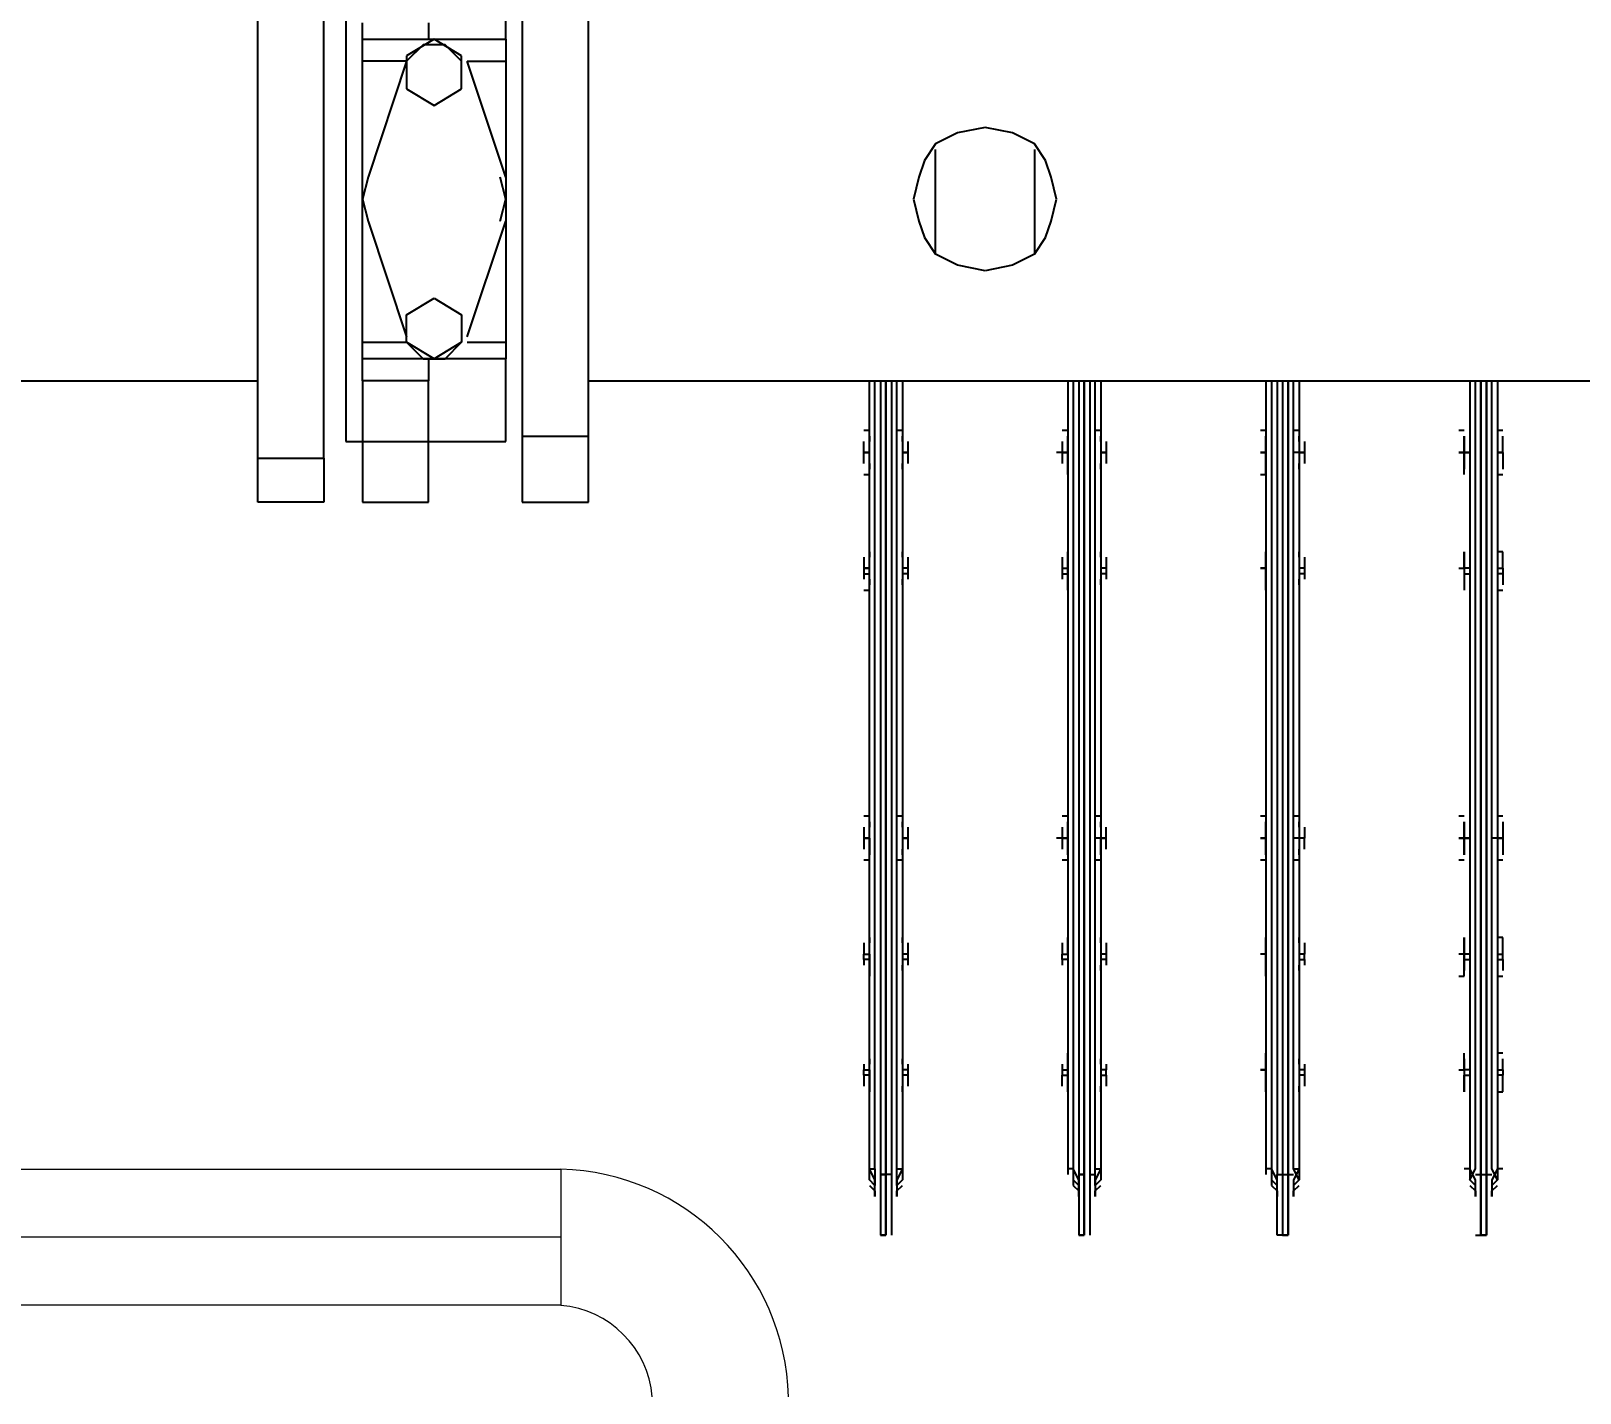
# Model space of a CAD drawing. Header units: metres. Extents: x 529751 to 530172, y 2673807 to 2674119.
# Drawn here: x 529985.0742 to 529985.4631, y 2673953.8033 to 2673954.1451 of the extents above; entities that cross this region are included whole.
import ezdxf

# ---------------------------------------------------------------- set-up
doc = ezdxf.new("R2010")
doc.units = ezdxf.units.M
doc.linetypes.add('CENTER2', pattern=[1.125, 0.75, -0.125, 0.125, -0.125])
doc.layers.add('IDT', color=7, linetype='Continuous')
doc.layers.add('MMS Block Numbering', color=7, linetype='Continuous')
doc.styles.add('Adani Regular', font='Adani Regular.ttf')

# ---------------------------------------------------------------- blocks, each defined once
blk = doc.blocks.new('IDT')
at = {"layer": 'IDT', "color": 0, "lineweight": 0}
for p, q in [((15.02803310315701, 10.30352258859705), (15.02803310315701, 10.3377225885971)), ((15.02803310315701, 10.30352258859705), (15.02803310315701, 10.3377225885971)), ((15.02803310315701, 10.33762258859713), (15.28803310315723, 10.33762258859713)), ((15.02803310315701, 10.33762258859713), (15.28803310315723, 10.33762258859713)), ((15.02803310315701, 10.30362258859702), (15.28803310315723, 10.30362258859702)), ((15.02803310315701, 10.30362258859702), (15.28803310315723, 10.30362258859702))]:
    blk.add_line(p, q, dxfattribs=at)
at = {"layer": 'IDT', "color": 0, "lineweight": 25}
for p, q in [((14.79708604315445, 10.32004759668564), (14.79570289273514, 10.32004759668564)), ((14.79570289273514, 10.32004759668564), (14.79570289273514, 10.30483294206977)), ((14.79570289273514, 10.30483294206977), (14.79570289273514, 10.32004759668564)), ((14.79570289273514, 10.32004759668564), (14.79708604315445, 10.32004759668564)), ((14.79708604315445, 10.30483294206977), (14.79708604315445, 10.32004759668564)), ((14.79846919357422, 10.32004759668564), (14.79708604315445, 10.32004759668564)), ((14.79708604315445, 10.32004759668564), (14.79708604315445, 10.30483294206977)), ((14.84687945826116, 10.32004759668564), (14.84549630784139, 10.32004759668564)), ((14.84549630784139, 10.32004759668564), (14.84549630784139, 10.30483294206977)), ((14.84549630784139, 10.30483294206977), (14.84549630784139, 10.32004759668564)), ((14.84549630784139, 10.32004759668564), (14.84687945826116, 10.32004759668564)), ((14.84687945826116, 10.30483294206977), (14.84687945826116, 10.32004759668564)), ((14.84687945826116, 10.32004759668564), (14.84826260868093, 10.32004759668564)), ((14.84826260868093, 10.32004759668564), (14.84826260868093, 10.30483294206977)), ((14.89528972294809, 10.30483294206977), (14.89528972294809, 10.32004759668564)), ((14.89805602378718, 10.32004759668564), (14.89667287336741, 10.32004759668564)), ((14.89667287336741, 10.32004759668564), (14.89667287336741, 10.30483294206977)), ((14.89667287336741, 10.30483294206977), (14.89667287336741, 10.32004759668564)), ((14.89667287336741, 10.32004759668564), (14.89805602378718, 10.32004759668564)), ((14.89805602378718, 10.30483294206977), (14.89805602378718, 10.32004759668564)), ((14.94508313805434, 10.30483294206977), (14.94508313805434, 10.32004759668564)), ((14.94784943889388, 10.32004759668564), (14.94646628847411, 10.32004759668564)), ((14.94646628847411, 10.32004759668564), (14.94784943889388, 10.32004759668564)), ((14.94646628847411, 10.30483294206977), (14.94646628847411, 10.32004759668564)), ((14.94646628847411, 10.32004759668564), (14.94646628847411, 10.30483294206977)), ((14.94784943889388, 10.30483294206977), (14.94784943889388, 10.32004759668564)), ((14.79431974231537, 10.30621609248954), (14.79431974231537, 10.31036554374839)), ((14.79431974231537, 10.31036554374839), (14.79431974231537, 10.30898239332862)), ((14.79846919357422, 10.30898239332862), (14.79846919357422, 10.31036554374839)), ((14.79846919357422, 10.31036554374839), (14.79846919357422, 10.30621609248954)), ((14.84411315742207, 10.30621609248954), (14.84411315742207, 10.31036554374839)), ((14.84411315742207, 10.31036554374839), (14.84411315742207, 10.30898239332862)), ((14.84826260868093, 10.30898239332862), (14.84826260868093, 10.31036554374839)), ((14.84826260868093, 10.31036554374839), (14.84826260868093, 10.30621609248954)), ((14.89390657252832, 10.30621609248954), (14.89390657252832, 10.31036554374839)), ((14.89390657252832, 10.31036554374839), (14.89390657252832, 10.30898239332862)), ((14.89805602378718, 10.30898239332862), (14.89805602378718, 10.31036554374839)), ((14.89805602378718, 10.31036554374839), (14.89805602378718, 10.30621609248954)), ((14.94369998763503, 10.30621609248954), (14.94369998763503, 10.31036554374839)), ((14.94369998763503, 10.31036554374839), (14.94369998763503, 10.30898239332862)), ((14.9492325893132, 10.30898239332862), (14.9492325893132, 10.31036554374839)), ((14.9492325893132, 10.31036554374839), (14.9492325893132, 10.30621609248954)), ((14.79431974231537, 10.30898239332862), (14.7929365918956, 10.30759924290908)), ((14.7929365918956, 10.30621609248954), (14.79431974231537, 10.30759924290908)), ((14.79431974231537, 10.30759924290908), (14.7929365918956, 10.30621609248954)), ((14.7929365918956, 10.30344979165022), (14.79431974231537, 10.30621609248954)), ((14.7929365918956, 10.30483294206977), (14.7929365918956, 10.30621609248954)), ((14.7929365918956, 10.30621609248954), (14.79431974231537, 10.30344979165022)), ((14.79985234399399, 10.30759924290908), (14.79846919357422, 10.30898239332862)), ((14.79985234399399, 10.30621609248954), (14.79846919357422, 10.30759924290908)), ((14.79846919357422, 10.30759924290908), (14.79985234399399, 10.30621609248954)), ((14.79846919357422, 10.30621609248954), (14.79985234399399, 10.30344979165022)), ((14.79985234399399, 10.30621609248954), (14.79846919357422, 10.30344979165022)), ((14.79985234399399, 10.30483294206977), (14.79985234399399, 10.30621609248954)), ((14.84411315742207, 10.30898239332862), (14.8427300070023, 10.30759924290908)), ((14.8427300070023, 10.30621609248954), (14.84411315742207, 10.30759924290908)), ((14.84411315742207, 10.30759924290908), (14.8427300070023, 10.30621609248954)), ((14.8427300070023, 10.30483294206977), (14.8427300070023, 10.30621609248954)), ((14.8427300070023, 10.30621609248954), (14.84411315742207, 10.30344979165022)), ((14.8427300070023, 10.30344979165022), (14.84411315742207, 10.30621609248954)), ((14.84964575910024, 10.30759924290908), (14.84826260868093, 10.30898239332862)), ((14.84964575910024, 10.30621609248954), (14.84826260868093, 10.30759924290908)), ((14.84826260868093, 10.30621609248954), (14.84964575910024, 10.30344979165022)), ((14.84964575910024, 10.30344979165022), (14.84964575910024, 10.30759924290908)), ((14.84964575910024, 10.30483294206977), (14.84964575910024, 10.30621609248954)), ((14.89390657252832, 10.30898239332862), (14.89252342210855, 10.30759924290908)), ((14.89252342210855, 10.30621609248954), (14.89390657252832, 10.30759924290908)), ((14.89252342210855, 10.30483294206977), (14.89252342210855, 10.30621609248954)), ((14.89252342210855, 10.30344979165022), (14.89390657252832, 10.30621609248954)), ((14.89390657252832, 10.30759924290908), (14.89390657252832, 10.30344979165022)), ((14.89943917420695, 10.30759924290908), (14.89805602378718, 10.30898239332862)), ((14.89943917420695, 10.30621609248954), (14.89805602378718, 10.30759924290908)), ((14.89805602378718, 10.30621609248954), (14.89943917420695, 10.30344979165022)), ((14.89943917420695, 10.30344979165022), (14.89943917420695, 10.30759924290908)), ((14.89943917420695, 10.30483294206977), (14.89943917420695, 10.30621609248954)), ((14.94369998763503, 10.30898239332862), (14.94231683721526, 10.30759924290908)), ((14.94231683721526, 10.30621609248954), (14.94369998763503, 10.30759924290908)), ((14.94231683721526, 10.30483294206977), (14.94231683721526, 10.30621609248954)), ((14.94231683721526, 10.30344979165022), (14.94369998763503, 10.30621609248954)), ((14.94369998763503, 10.30759924290908), (14.94369998763503, 10.30344979165022)), ((14.95061573973297, 10.30759924290908), (14.9492325893132, 10.30898239332862)), ((14.9492325893132, 10.30344979165022), (14.9492325893132, 10.30759924290908)), ((14.9492325893132, 10.30759924290908), (14.95061573973297, 10.30621609248954)), ((14.9492325893132, 10.30621609248954), (14.95061573973297, 10.30344979165022)), ((14.95061573973297, 10.30621609248954), (14.95061573973297, 10.30483294206977)), ((14.79155344147628, 10.30344979165022), (14.7929365918956, 10.30344979165022)), ((14.7929365918956, 10.30206664123068), (14.7929365918956, 10.30483294206977)), ((14.79570289273514, 10.30483294206977), (14.79431974231537, 10.30483294206977)), ((14.79431974231537, 10.30344979165022), (14.79431974231537, 10.10565928164363)), ((14.79570289273514, 10.30483294206977), (14.79570289273514, 10.10565928164385)), ((14.79570289273514, 10.10565928164385), (14.79570289273514, 10.30483294206977)), ((14.79708604315445, 10.30483294206977), (14.79570289273514, 10.30483294206977)), ((14.79708604315445, 10.30483294206977), (14.79708604315445, 10.10565928164363)), ((14.79708604315445, 10.10565928164363), (14.79708604315445, 10.30483294206977)), ((14.79846919357422, 10.30483294206977), (14.79708604315445, 10.30483294206977)), ((14.79846919357422, 10.30344979165022), (14.79846919357422, 10.10565928164363)), ((14.79985234399399, 10.30206664123068), (14.79985234399399, 10.30483294206977)), ((14.79985234399399, 10.30344979165022), (14.80123549441331, 10.30344979165022)), ((14.8427300070023, 10.30206664123068), (14.8427300070023, 10.30483294206977)), ((14.84411315742207, 10.30344979165022), (14.8427300070023, 10.30344979165022)), ((14.84549630784139, 10.30483294206977), (14.84411315742207, 10.30483294206977)), ((14.84411315742207, 10.30344979165022), (14.84411315742207, 10.10565928164363)), ((14.84687945826116, 10.30483294206977), (14.84549630784139, 10.30483294206977)), ((14.84549630784139, 10.30483294206977), (14.84549630784139, 10.10565928164385)), ((14.84549630784139, 10.10565928164385), (14.84549630784139, 10.30483294206977)), ((14.84826260868093, 10.30483294206977), (14.84687945826116, 10.30483294206977)), ((14.84687945826116, 10.10565928164363), (14.84687945826116, 10.30483294206977)), ((14.84826260868093, 10.10565928164385), (14.84826260868093, 10.30483294206977)), ((14.84964575910024, 10.10565928164363), (14.84964575910024, 10.30344979165022)), ((14.84964575910024, 10.30344979165022), (14.85102890952001, 10.30344979165022)), ((14.85102890952001, 10.30206664123068), (14.85102890952001, 10.30483294206977)), ((14.89252342210855, 10.30206664123068), (14.89252342210855, 10.30483294206977)), ((14.89390657252832, 10.30344979165022), (14.89252342210855, 10.30344979165022)), ((14.89528972294809, 10.30483294206977), (14.89390657252832, 10.30483294206977)), ((14.89390657252832, 10.30344979165022), (14.89390657252832, 10.10565928164363)), ((14.89528972294809, 10.10565928164385), (14.89528972294809, 10.30483294206977)), ((14.89805602378718, 10.30483294206977), (14.89667287336741, 10.30483294206977)), ((14.89667287336741, 10.30483294206977), (14.89805602378718, 10.30483294206977)), ((14.89667287336741, 10.10565928164363), (14.89667287336741, 10.30483294206977)), ((14.89667287336741, 10.30483294206977), (14.89667287336741, 10.10565928164363)), ((14.89805602378718, 10.10565928164385), (14.89805602378718, 10.30483294206977)), ((14.89943917420695, 10.10565928164363), (14.89943917420695, 10.30344979165022)), ((14.89943917420695, 10.30344979165022), (14.90082232462672, 10.30344979165022)), ((14.90082232462672, 10.30206664123068), (14.90082232462672, 10.30483294206977)), ((14.94231683721526, 10.30206664123068), (14.94231683721526, 10.30483294206977)), ((14.94369998763503, 10.30344979165022), (14.94231683721526, 10.30344979165022)), ((14.94369998763503, 10.30344979165022), (14.94369998763503, 10.10565928164363)), ((14.94508313805434, 10.10565928164385), (14.94508313805434, 10.30483294206977)), ((14.94508313805434, 10.30483294206977), (14.94646628847411, 10.30483294206977)), ((14.94784943889388, 10.30483294206977), (14.94646628847411, 10.30483294206977)), ((14.94646628847411, 10.30483294206977), (14.94784943889388, 10.30483294206977)), ((14.94646628847411, 10.30483294206977), (14.94646628847411, 10.10565928164363)), ((14.94646628847411, 10.10565928164363), (14.94646628847411, 10.30483294206977)), ((14.94784943889388, 10.10565928164385), (14.94784943889388, 10.30483294206977)), ((14.95061573973297, 10.30344979165022), (14.9492325893132, 10.30344979165022)), ((14.9492325893132, 10.30344979165022), (14.9492325893132, 10.10565928164363)), ((14.95061573973297, 10.30483294206977), (14.95061573973297, 10.30206664123068)), ((14.7929365918956, 10.10565928164385), (14.7929365918956, 10.30206664123068)), ((14.79985234399399, 10.10565928164385), (14.79985234399399, 10.30206664123068)), ((14.8427300070023, 10.10565928164385), (14.8427300070023, 10.30206664123068)), ((14.85102890952001, 10.10565928164385), (14.85102890952001, 10.30206664123068)), ((14.89252342210855, 10.10565928164385), (14.89252342210855, 10.30206664123068)), ((14.90082232462672, 10.10565928164385), (14.90082232462672, 10.30206664123068)), ((14.94231683721526, 10.10565928164385), (14.94231683721526, 10.30206664123068)), ((14.95061573973297, 10.30206664123068), (14.95061573973297, 10.10565928164385)), ((14.7929365918956, 10.28408568577549), (14.79155344147628, 10.28408568577549)), ((14.79155344147628, 10.28408568577549), (14.79155344147628, 10.28270253535572)), ((14.7929365918956, 10.27993623451664), (14.7929365918956, 10.28408568577549)), ((14.80123549441331, 10.27993623451664), (14.80123549441331, 10.28408568577549)), ((14.80123549441331, 10.28408568577549), (14.80123549441331, 10.28270253535572)), ((14.8427300070023, 10.27993623451664), (14.8427300070023, 10.28408568577549)), ((14.8427300070023, 10.28408568577549), (14.8427300070023, 10.28270253535572)), ((14.85102890952001, 10.27993623451664), (14.85102890952001, 10.28408568577549)), ((14.85102890952001, 10.28408568577549), (14.85102890952001, 10.28270253535572)), ((14.89252342210855, 10.27855308409687), (14.89252342210855, 10.28408568577549)), ((14.89252342210855, 10.28408568577549), (14.89252342210855, 10.28270253535572)), ((14.90082232462672, 10.28270253535572), (14.90082232462672, 10.28408568577549)), ((14.90082232462672, 10.28408568577549), (14.90082232462672, 10.27993623451664)), ((14.94231683721526, 10.27993623451664), (14.94231683721526, 10.28408568577549)), ((14.94231683721526, 10.28408568577549), (14.94231683721526, 10.28270253535572)), ((14.95061573973297, 10.27993623451664), (14.95061573973297, 10.28408568577549)), ((14.95061573973297, 10.28408568577549), (14.95061573973297, 10.28270253535572)), ((14.79155344147628, 10.28270253535572), (14.79155344147628, 10.27993623451664)), ((14.79155344147628, 10.27855308409687), (14.79155344147628, 10.27993623451664)), ((14.79155344147628, 10.27993623451664), (14.7929365918956, 10.27993623451664)), ((14.7929365918956, 10.27855308409687), (14.7929365918956, 10.27993623451664)), ((14.80123549441331, 10.27993623451664), (14.79985234399399, 10.27993623451664)), ((14.80123549441331, 10.28270253535572), (14.80123549441331, 10.27993623451664)), ((14.80123549441331, 10.27855308409687), (14.80123549441331, 10.27993623451664)), ((14.80123549441331, 10.27855308409687), (14.80123549441331, 10.27993623451664)), ((14.84134685658253, 10.27993623451664), (14.84134685658253, 10.28270253535572)), ((14.84134685658253, 10.27855308409687), (14.84134685658253, 10.27993623451664)), ((14.84134685658253, 10.27993623451664), (14.8427300070023, 10.27993623451664)), ((14.8427300070023, 10.27855308409687), (14.8427300070023, 10.27993623451664)), ((14.85102890952001, 10.28270253535572), (14.85102890952001, 10.27993623451664)), ((14.85102890952001, 10.27855308409687), (14.85102890952001, 10.27993623451664)), ((14.85102890952001, 10.27993623451664), (14.85102890952001, 10.27855308409687)), ((14.89114027168924, 10.27993623451664), (14.89114027168924, 10.28270253535572)), ((14.89252342210855, 10.27993623451664), (14.89114027168924, 10.27993623451664)), ((14.89114027168924, 10.27993623451664), (14.89114027168924, 10.27855308409687)), ((14.90082232462672, 10.27993623451664), (14.90082232462672, 10.27855308409687)), ((14.90220547504603, 10.27993623451664), (14.90082232462672, 10.27993623451664)), ((14.90220547504603, 10.28270253535572), (14.90220547504603, 10.27993623451664)), ((14.90220547504603, 10.27855308409687), (14.90220547504603, 10.27993623451664)), ((14.94093368679549, 10.27993623451664), (14.94093368679549, 10.28270253535572)), ((14.94093368679549, 10.27855308409687), (14.94093368679549, 10.27993623451664)), ((14.94093368679549, 10.27993623451664), (14.94231683721526, 10.27993623451664)), ((14.94231683721526, 10.27855308409687), (14.94231683721526, 10.27993623451664)), ((14.95061573973297, 10.27993623451664), (14.95199889015274, 10.27993623451664)), ((14.95061573973297, 10.27855308409687), (14.95061573973297, 10.27993623451664)), ((14.95199889015274, 10.27993623451664), (14.95199889015274, 10.28270253535572)), ((14.95199889015274, 10.27993623451664), (14.95199889015274, 10.27855308409687)), ((14.7929365918956, 10.27855308409687), (14.79155344147628, 10.27855308409687)), ((14.79155344147628, 10.27855308409687), (14.79155344147628, 10.27716993367733)), ((14.79155344147628, 10.27716993367733), (14.79155344147628, 10.27578678325779)), ((14.7929365918956, 10.27440363283802), (14.7929365918956, 10.27855308409687)), ((14.79985234399399, 10.27855308409687), (14.80123549441331, 10.27855308409687)), ((14.80123549441331, 10.27855308409687), (14.80123549441331, 10.27440363283802)), ((14.80123549441331, 10.27716993367733), (14.80123549441331, 10.27855308409687)), ((14.80261864483307, 10.27855308409687), (14.80123549441331, 10.27855308409687)), ((14.80123549441331, 10.27578678325779), (14.80123549441331, 10.27716993367733)), ((14.84134685658253, 10.27716993367733), (14.84134685658253, 10.27855308409687)), ((14.84134685658253, 10.27855308409687), (14.8427300070023, 10.27855308409687)), ((14.8427300070023, 10.27440363283802), (14.8427300070023, 10.27855308409687)), ((14.8427300070023, 10.27716993367733), (14.8427300070023, 10.27578678325779)), ((14.85102890952001, 10.27716993367733), (14.85102890952001, 10.27855308409687)), ((14.85102890952001, 10.27855308409687), (14.85241205993978, 10.27855308409687)), ((14.85241205993978, 10.27855308409687), (14.85102890952001, 10.27855308409687)), ((14.85102890952001, 10.27855308409687), (14.85102890952001, 10.27440363283802)), ((14.85102890952001, 10.27578678325779), (14.85102890952001, 10.27716993367733)), ((14.89114027168924, 10.27716993367733), (14.89114027168924, 10.27855308409687)), ((14.89114027168924, 10.27855308409687), (14.89252342210855, 10.27855308409687)), ((14.89252342210855, 10.27440363283802), (14.89252342210855, 10.27855308409687)), ((14.89252342210855, 10.27716993367733), (14.89252342210855, 10.27578678325779)), ((14.90082232462672, 10.27855308409687), (14.90082232462672, 10.27440363283802)), ((14.90220547504603, 10.27855308409687), (14.90082232462672, 10.27855308409687)), ((14.90082232462672, 10.27578678325779), (14.90082232462672, 10.27716993367733)), ((14.90220547504603, 10.27716993367733), (14.90220547504603, 10.27855308409687)), ((14.94093368679549, 10.27716993367733), (14.94093368679549, 10.27855308409687)), ((14.94093368679549, 10.27855308409687), (14.94231683721526, 10.27855308409687)), ((14.94231683721526, 10.27440363283802), (14.94231683721526, 10.27855308409687)), ((14.94231683721526, 10.27716993367733), (14.94231683721526, 10.27578678325779)), ((14.95199889015274, 10.27855308409687), (14.95061573973297, 10.27855308409687)), ((14.95061573973297, 10.27855308409687), (14.95061573973297, 10.27440363283802)), ((14.95199889015274, 10.27855308409687), (14.95061573973297, 10.27855308409687)), ((14.95061573973297, 10.27578678325779), (14.95061573973297, 10.27716993367733)), ((14.95199889015274, 10.27716993367733), (14.95199889015274, 10.27855308409687)), ((14.79155344147628, 10.27440363283802), (14.7929365918956, 10.27440363283802)), ((14.7929365918956, 10.25503952696329), (14.79155344147628, 10.25503952696329)), ((14.79155344147628, 10.25227322612398), (14.79155344147628, 10.25365637654374)), ((14.79155344147628, 10.25089007570443), (14.79155344147628, 10.25227322612398)), ((14.7929365918956, 10.25089007570443), (14.7929365918956, 10.25503952696329)), ((14.80261864483307, 10.25503952696329), (14.80123549441331, 10.25503952696329)), ((14.80123549441331, 10.25503952696329), (14.80123549441331, 10.25089007570443)), ((14.80123549441331, 10.25227322612398), (14.80123549441331, 10.25365637654374)), ((14.80123549441331, 10.25089007570443), (14.80123549441331, 10.25227322612398)), ((14.84134685658253, 10.25089007570443), (14.84134685658253, 10.25227322612398)), ((14.8427300070023, 10.25089007570443), (14.8427300070023, 10.25503952696329)), ((14.8427300070023, 10.25365637654374), (14.8427300070023, 10.25227322612398)), ((14.85102890952001, 10.25503952696329), (14.85102890952001, 10.25089007570443)), ((14.85102890952001, 10.25227322612398), (14.85102890952001, 10.25365637654374)), ((14.85102890952001, 10.25089007570443), (14.85102890952001, 10.25227322612398)), ((14.89114027168924, 10.25089007570443), (14.89114027168924, 10.25227322612398)), ((14.89252342210855, 10.25089007570443), (14.89252342210855, 10.25503952696329)), ((14.89252342210855, 10.25365637654374), (14.89252342210855, 10.25227322612398)), ((14.90082232462672, 10.24950692528489), (14.90082232462672, 10.25503952696329)), ((14.90082232462672, 10.25227322612398), (14.90082232462672, 10.25365637654374)), ((14.90220547504603, 10.25089007570443), (14.90220547504603, 10.25227322612398)), ((14.94093368679549, 10.25089007570443), (14.94093368679549, 10.25227322612398)), ((14.94231683721526, 10.25089007570443), (14.94231683721526, 10.25503952696329)), ((14.94231683721526, 10.25365637654374), (14.94231683721526, 10.25227322612398)), ((14.95061573973297, 10.24950692528489), (14.95061573973297, 10.25503952696329)), ((14.95061573973297, 10.25227322612398), (14.95061573973297, 10.25365637654374)), ((14.95199889015274, 10.25089007570443), (14.95199889015274, 10.25227322612398)), ((14.7929365918956, 10.25089007570443), (14.79155344147628, 10.25089007570443)), ((14.79155344147628, 10.25089007570443), (14.79155344147628, 10.24950692528489)), ((14.7929365918956, 10.24950692528489), (14.79155344147628, 10.24950692528489)), ((14.79155344147628, 10.24950692528489), (14.79155344147628, 10.24674062444558)), ((14.7929365918956, 10.24950692528489), (14.7929365918956, 10.25089007570443)), ((14.7929365918956, 10.24535747402581), (14.7929365918956, 10.24950692528489)), ((14.80123549441331, 10.25089007570443), (14.79985234399399, 10.25089007570443)), ((14.79985234399399, 10.24950692528489), (14.80123549441331, 10.24950692528489)), ((14.80123549441331, 10.24950692528489), (14.80123549441331, 10.25089007570443)), ((14.80123549441331, 10.25089007570443), (14.80123549441331, 10.24950692528489)), ((14.80123549441331, 10.24950692528489), (14.80123549441331, 10.24535747402581)), ((14.80123549441331, 10.24674062444558), (14.80123549441331, 10.24950692528489)), ((14.80123549441331, 10.24950692528489), (14.80261864483307, 10.24950692528489)), ((14.8427300070023, 10.25089007570443), (14.84134685658253, 10.25089007570443)), ((14.84134685658253, 10.25089007570443), (14.84134685658253, 10.24950692528489)), ((14.84134685658253, 10.24674062444558), (14.84134685658253, 10.24950692528489)), ((14.84134685658253, 10.24950692528489), (14.8427300070023, 10.24950692528489)), ((14.8427300070023, 10.24950692528489), (14.8427300070023, 10.25089007570443)), ((14.8427300070023, 10.24535747402581), (14.8427300070023, 10.24950692528489)), ((14.85102890952001, 10.25089007570443), (14.85102890952001, 10.24950692528489)), ((14.85102890952001, 10.24950692528489), (14.85102890952001, 10.25089007570443)), ((14.85102890952001, 10.24950692528489), (14.85102890952001, 10.24535747402581)), ((14.85102890952001, 10.24674062444558), (14.85102890952001, 10.24950692528489)), ((14.85102890952001, 10.24950692528489), (14.85241205993978, 10.24950692528489)), ((14.89114027168924, 10.24950692528489), (14.89114027168924, 10.25089007570443)), ((14.89114027168924, 10.25089007570443), (14.89252342210855, 10.25089007570443)), ((14.89114027168924, 10.24674062444558), (14.89114027168924, 10.24950692528489)), ((14.89114027168924, 10.24950692528489), (14.89252342210855, 10.24950692528489)), ((14.89252342210855, 10.24535747402581), (14.89252342210855, 10.25089007570443)), ((14.90082232462672, 10.25089007570443), (14.90220547504603, 10.25089007570443)), ((14.90220547504603, 10.24950692528489), (14.90082232462672, 10.24950692528489)), ((14.90082232462672, 10.24950692528489), (14.90082232462672, 10.24535747402581)), ((14.90220547504603, 10.24950692528489), (14.90082232462672, 10.24950692528489)), ((14.90220547504603, 10.25089007570443), (14.90220547504603, 10.24950692528489)), ((14.90220547504603, 10.24674062444558), (14.90220547504603, 10.24950692528489)), ((14.94093368679549, 10.24950692528489), (14.94093368679549, 10.25089007570443)), ((14.94093368679549, 10.25089007570443), (14.94231683721526, 10.25089007570443)), ((14.94093368679549, 10.24674062444558), (14.94093368679549, 10.24950692528489)), ((14.94093368679549, 10.24950692528489), (14.94231683721526, 10.24950692528489)), ((14.94231683721526, 10.24535747402581), (14.94231683721526, 10.25089007570443)), ((14.95061573973297, 10.25089007570443), (14.95199889015274, 10.25089007570443)), ((14.95199889015274, 10.24950692528489), (14.95061573973297, 10.24950692528489)), ((14.95061573973297, 10.24950692528489), (14.95061573973297, 10.24535747402581)), ((14.95199889015274, 10.24950692528489), (14.95061573973297, 10.24950692528489)), ((14.95199889015274, 10.25089007570443), (14.95199889015274, 10.24950692528489)), ((14.95199889015274, 10.24674062444558), (14.95199889015274, 10.24950692528489)), ((14.79155344147628, 10.24674062444558), (14.79155344147628, 10.24535747402581)), ((14.79155344147628, 10.24535747402581), (14.7929365918956, 10.24535747402581)), ((14.80123549441331, 10.24535747402581), (14.80123549441331, 10.24674062444558)), ((14.8427300070023, 10.24674062444558), (14.8427300070023, 10.24535747402581)), ((14.85102890952001, 10.24535747402581), (14.85102890952001, 10.24674062444558)), ((14.89252342210855, 10.24674062444558), (14.89252342210855, 10.24535747402581)), ((14.90082232462672, 10.24535747402581), (14.90082232462672, 10.24674062444558)), ((14.94231683721526, 10.24674062444558), (14.94231683721526, 10.24535747402581)), ((14.95061573973297, 10.24535747402581), (14.95061573973297, 10.24674062444558)), ((14.79155344147628, 10.22599336815108), (14.7929365918956, 10.22599336815108)), ((14.79155344147628, 10.223227067312), (14.79155344147628, 10.22461021773154)), ((14.7929365918956, 10.22046076647268), (14.7929365918956, 10.22461021773154)), ((14.80123549441331, 10.22599336815108), (14.80261864483307, 10.22599336815108)), ((14.80123549441331, 10.223227067312), (14.80123549441331, 10.22461021773154)), ((14.80123549441331, 10.22461021773154), (14.80123549441331, 10.22046076647268)), ((14.8427300070023, 10.22599336815108), (14.84411315742207, 10.22599336815108)), ((14.8427300070023, 10.22046076647268), (14.8427300070023, 10.22461021773154)), ((14.8427300070023, 10.22461021773154), (14.8427300070023, 10.223227067312)), ((14.85102890952001, 10.22599336815108), (14.85241205993978, 10.22599336815108)), ((14.85102890952001, 10.223227067312), (14.85102890952001, 10.22461021773154)), ((14.85102890952001, 10.22461021773154), (14.85102890952001, 10.22046076647268)), ((14.89252342210855, 10.22599336815108), (14.89390657252832, 10.22599336815108)), ((14.89252342210855, 10.223227067312), (14.89252342210855, 10.22461021773154)), ((14.89252342210855, 10.22461021773154), (14.89252342210855, 10.22046076647268)), ((14.90082232462672, 10.22599336815108), (14.90220547504603, 10.22599336815108)), ((14.90082232462672, 10.223227067312), (14.90082232462672, 10.22461021773154)), ((14.90082232462672, 10.22461021773154), (14.90082232462672, 10.22046076647268)), ((14.94231683721526, 10.22599336815108), (14.94369998763503, 10.22599336815108)), ((14.94231683721526, 10.22046076647268), (14.94231683721526, 10.22461021773154)), ((14.94231683721526, 10.22461021773154), (14.94231683721526, 10.223227067312)), ((14.95061573973297, 10.22599336815108), (14.95199889015274, 10.22599336815108)), ((14.95061573973297, 10.22046076647268), (14.95061573973297, 10.22461021773154)), ((14.95061573973297, 10.22461021773154), (14.95061573973297, 10.223227067312)), ((14.79155344147628, 10.22046076647268), (14.79155344147628, 10.223227067312)), ((14.80123549441331, 10.22046076647268), (14.80123549441331, 10.223227067312)), ((14.84134685658253, 10.223227067312), (14.84134685658253, 10.22046076647268)), ((14.85102890952001, 10.22046076647268), (14.85102890952001, 10.223227067312)), ((14.89114027168924, 10.223227067312), (14.89114027168924, 10.22046076647268)), ((14.90220547504603, 10.22046076647268), (14.90220547504603, 10.223227067312)), ((14.94093368679549, 10.22046076647268), (14.94093368679549, 10.223227067312)), ((14.95199889015274, 10.22046076647268), (14.95199889015274, 10.223227067312)), ((14.79155344147628, 10.21769446563337), (14.79155344147628, 10.22046076647268)), ((14.79155344147628, 10.22046076647268), (14.7929365918956, 10.22046076647268)), ((14.79155344147628, 10.22046076647268), (14.7929365918956, 10.22046076647268)), ((14.7929365918956, 10.22046076647268), (14.79155344147628, 10.22046076647268)), ((14.79155344147628, 10.21631131521383), (14.79155344147628, 10.21769446563337)), ((14.7929365918956, 10.21631131521383), (14.7929365918956, 10.22046076647268)), ((14.7929365918956, 10.22046076647268), (14.79431974231537, 10.22046076647268)), ((14.80123549441331, 10.22046076647268), (14.79985234399399, 10.22046076647268)), ((14.79985234399399, 10.22046076647268), (14.80123549441331, 10.22046076647268)), ((14.80261864483307, 10.22046076647268), (14.80123549441331, 10.22046076647268)), ((14.80123549441331, 10.22046076647268), (14.80123549441331, 10.21631131521383)), ((14.80123549441331, 10.21769446563337), (14.80123549441331, 10.22046076647268)), ((14.80123549441331, 10.22046076647268), (14.80261864483307, 10.22046076647268)), ((14.80123549441331, 10.22046076647268), (14.80261864483307, 10.22046076647268)), ((14.80123549441331, 10.21631131521383), (14.80123549441331, 10.21769446563337)), ((14.84134685658253, 10.21769446563337), (14.84134685658253, 10.22046076647268)), ((14.84134685658253, 10.22046076647268), (14.8427300070023, 10.22046076647268)), ((14.84134685658253, 10.22046076647268), (14.8427300070023, 10.22046076647268)), ((14.8427300070023, 10.21631131521383), (14.8427300070023, 10.22046076647268)), ((14.8427300070023, 10.22046076647268), (14.84411315742207, 10.22046076647268)), ((14.8427300070023, 10.21769446563337), (14.8427300070023, 10.21631131521383)), ((14.85241205993978, 10.22046076647268), (14.85102890952001, 10.22046076647268)), ((14.85102890952001, 10.22046076647268), (14.85241205993978, 10.22046076647268)), ((14.85241205993978, 10.22046076647268), (14.85102890952001, 10.22046076647268)), ((14.85102890952001, 10.22046076647268), (14.85102890952001, 10.21631131521383)), ((14.85102890952001, 10.21769446563337), (14.85102890952001, 10.22046076647268)), ((14.85102890952001, 10.21631131521383), (14.85102890952001, 10.21769446563337)), ((14.89252342210855, 10.22046076647268), (14.89114027168924, 10.22046076647268)), ((14.89114027168924, 10.22046076647268), (14.89114027168924, 10.21769446563337)), ((14.89114027168924, 10.22046076647268), (14.89252342210855, 10.22046076647268)), ((14.89252342210855, 10.21631131521383), (14.89252342210855, 10.22046076647268)), ((14.89252342210855, 10.22046076647268), (14.89390657252832, 10.22046076647268)), ((14.89252342210855, 10.21769446563337), (14.89252342210855, 10.21631131521383)), ((14.90220547504603, 10.22046076647268), (14.90082232462672, 10.22046076647268)), ((14.90082232462672, 10.22046076647268), (14.90082232462672, 10.21631131521383)), ((14.90082232462672, 10.22046076647268), (14.90220547504603, 10.22046076647268)), ((14.90220547504603, 10.22046076647268), (14.90082232462672, 10.22046076647268)), ((14.90082232462672, 10.22046076647268), (14.90220547504603, 10.22046076647268)), ((14.90082232462672, 10.21631131521383), (14.90082232462672, 10.21769446563337)), ((14.90220547504603, 10.21769446563337), (14.90220547504603, 10.22046076647268)), ((14.90220547504603, 10.22046076647268), (14.9035886254658, 10.22046076647268)), ((14.94093368679549, 10.21769446563337), (14.94093368679549, 10.22046076647268)), ((14.94093368679549, 10.22046076647268), (14.94231683721526, 10.22046076647268)), ((14.94231683721526, 10.22046076647268), (14.94093368679549, 10.22046076647268)), ((14.94231683721526, 10.21631131521383), (14.94231683721526, 10.22046076647268)), ((14.94231683721526, 10.21769446563337), (14.94231683721526, 10.21631131521383)), ((14.95199889015274, 10.22046076647268), (14.95061573973297, 10.22046076647268)), ((14.95061573973297, 10.22046076647268), (14.95061573973297, 10.21631131521383)), ((14.95061573973297, 10.22046076647268), (14.95199889015274, 10.22046076647268)), ((14.95199889015274, 10.22046076647268), (14.95061573973297, 10.22046076647268)), ((14.95061573973297, 10.21631131521383), (14.95061573973297, 10.21769446563337)), ((14.95199889015274, 10.21769446563337), (14.95199889015274, 10.22046076647268)), ((14.79155344147628, 10.21492816479406), (14.7929365918956, 10.21492816479406)), ((14.80123549441331, 10.21492816479406), (14.80261864483307, 10.21492816479406)), ((14.8427300070023, 10.21492816479406), (14.84411315742207, 10.21492816479406)), ((14.85102890952001, 10.21492816479406), (14.85241205993978, 10.21492816479406)), ((14.89252342210855, 10.21492816479406), (14.89390657252832, 10.21492816479406)), ((14.90082232462672, 10.21492816479406), (14.90220547504603, 10.21492816479406)), ((14.94231683721526, 10.21492816479406), (14.94369998763503, 10.21492816479406)), ((14.95061573973297, 10.21492816479406), (14.95199889015274, 10.21492816479406)), ((14.7929365918956, 10.15821899758942), (14.79155344147628, 10.15821899758942)), ((14.79155344147628, 10.15545269675033), (14.79155344147628, 10.15683584716987)), ((14.79155344147628, 10.15406954633056), (14.79155344147628, 10.15545269675033)), ((14.7929365918956, 10.15406954633056), (14.7929365918956, 10.15821899758942)), ((14.80123549441331, 10.15406954633056), (14.80123549441331, 10.15821899758942)), ((14.80123549441331, 10.15545269675033), (14.80123549441331, 10.15683584716987)), ((14.80123549441331, 10.15406954633056), (14.80123549441331, 10.15545269675033)), ((14.84134685658253, 10.15406954633056), (14.84134685658253, 10.15545269675033)), ((14.8427300070023, 10.15406954633056), (14.8427300070023, 10.15821899758942)), ((14.8427300070023, 10.15683584716987), (14.8427300070023, 10.15545269675033)), ((14.85102890952001, 10.15821899758942), (14.85102890952001, 10.15268639591102)), ((14.85102890952001, 10.15545269675033), (14.85102890952001, 10.15683584716987)), ((14.85102890952001, 10.15406954633056), (14.85102890952001, 10.15545269675033)), ((14.89114027168924, 10.15406954633056), (14.89114027168924, 10.15545269675033)), ((14.89252342210855, 10.15268639591102), (14.89252342210855, 10.15821899758942)), ((14.89252342210855, 10.15683584716987), (14.89252342210855, 10.15545269675033)), ((14.90082232462672, 10.15821899758942), (14.90082232462672, 10.15406954633056)), ((14.90082232462672, 10.15545269675033), (14.90082232462672, 10.15683584716987)), ((14.90220547504603, 10.15406954633056), (14.90220547504603, 10.15545269675033)), ((14.94093368679549, 10.15406954633056), (14.94093368679549, 10.15545269675033)), ((14.94231683721526, 10.15268639591102), (14.94231683721526, 10.15821899758942)), ((14.94231683721526, 10.15683584716987), (14.94231683721526, 10.15545269675033)), ((14.95199889015274, 10.15821899758942), (14.95061573973297, 10.15821899758942)), ((14.95061573973297, 10.15821899758942), (14.95061573973297, 10.15406954633056)), ((14.95061573973297, 10.15545269675033), (14.95061573973297, 10.15683584716987)), ((14.95199889015274, 10.15406954633056), (14.95199889015274, 10.15545269675033)), ((14.79155344147628, 10.15268639591102), (14.79155344147628, 10.15406954633056)), ((14.79155344147628, 10.15406954633056), (14.7929365918956, 10.15406954633056)), ((14.7929365918956, 10.15268639591102), (14.79155344147628, 10.15268639591102)), ((14.79155344147628, 10.15268639591102), (14.79155344147628, 10.14992009507171)), ((14.7929365918956, 10.15268639591102), (14.7929365918956, 10.15406954633056)), ((14.7929365918956, 10.14853694465216), (14.7929365918956, 10.15268639591102)), ((14.80123549441331, 10.15406954633056), (14.79985234399399, 10.15406954633056)), ((14.79985234399399, 10.15268639591102), (14.80123549441331, 10.15268639591102)), ((14.80123549441331, 10.15268639591102), (14.80123549441331, 10.15406954633056)), ((14.80123549441331, 10.15268639591102), (14.80123549441331, 10.15406954633056)), ((14.80123549441331, 10.15268639591102), (14.80123549441331, 10.14853694465216)), ((14.80123549441331, 10.14992009507171), (14.80123549441331, 10.15268639591102)), ((14.80261864483307, 10.15268639591102), (14.80123549441331, 10.15268639591102)), ((14.84134685658253, 10.15268639591102), (14.84134685658253, 10.15406954633056)), ((14.84134685658253, 10.15406954633056), (14.8427300070023, 10.15406954633056)), ((14.84134685658253, 10.14992009507171), (14.84134685658253, 10.15268639591102)), ((14.84134685658253, 10.15268639591102), (14.8427300070023, 10.15268639591102)), ((14.8427300070023, 10.15268639591102), (14.8427300070023, 10.15406954633056)), ((14.8427300070023, 10.14853694465216), (14.8427300070023, 10.15268639591102)), ((14.85102890952001, 10.15268639591102), (14.85102890952001, 10.15406954633056)), ((14.85102890952001, 10.14992009507171), (14.85102890952001, 10.15268639591102)), ((14.85102890952001, 10.15268639591102), (14.85241205993978, 10.15268639591102)), ((14.85241205993978, 10.15268639591102), (14.85102890952001, 10.15268639591102)), ((14.85102890952001, 10.15268639591102), (14.85102890952001, 10.14853694465216)), ((14.89114027168924, 10.15268639591102), (14.89114027168924, 10.15406954633056)), ((14.89114027168924, 10.15406954633056), (14.89252342210855, 10.15406954633056)), ((14.89114027168924, 10.14992009507171), (14.89114027168924, 10.15268639591102)), ((14.89114027168924, 10.15268639591102), (14.89252342210855, 10.15268639591102)), ((14.89252342210855, 10.14853694465216), (14.89252342210855, 10.15268639591102)), ((14.90082232462672, 10.15406954633056), (14.90082232462672, 10.15268639591102)), ((14.90220547504603, 10.15406954633056), (14.90082232462672, 10.15406954633056)), ((14.90082232462672, 10.15268639591102), (14.90082232462672, 10.14853694465216)), ((14.90220547504603, 10.15268639591102), (14.90082232462672, 10.15268639591102)), ((14.90220547504603, 10.15268639591102), (14.90220547504603, 10.15406954633056)), ((14.90220547504603, 10.14992009507171), (14.90220547504603, 10.15268639591102)), ((14.94093368679549, 10.15268639591102), (14.94093368679549, 10.15406954633056)), ((14.94093368679549, 10.15406954633056), (14.94231683721526, 10.15406954633056)), ((14.94093368679549, 10.14992009507171), (14.94093368679549, 10.15268639591102)), ((14.94093368679549, 10.15268639591102), (14.94231683721526, 10.15268639591102)), ((14.94231683721526, 10.14853694465216), (14.94231683721526, 10.15268639591102)), ((14.95061573973297, 10.15406954633056), (14.95061573973297, 10.15268639591102)), ((14.95199889015274, 10.15406954633056), (14.95061573973297, 10.15406954633056)), ((14.95199889015274, 10.15268639591102), (14.95061573973297, 10.15268639591102)), ((14.95061573973297, 10.15268639591102), (14.95061573973297, 10.14853694465216)), ((14.95061573973297, 10.15268639591102), (14.95199889015274, 10.15268639591102)), ((14.95199889015274, 10.15268639591102), (14.95199889015274, 10.15406954633056)), ((14.95199889015274, 10.14992009507171), (14.95199889015274, 10.15268639591102)), ((14.79155344147628, 10.14992009507171), (14.79155344147628, 10.14853694465216)), ((14.79155344147628, 10.14853694465216), (14.7929365918956, 10.14853694465216)), ((14.80123549441331, 10.14853694465216), (14.80123549441331, 10.14992009507171)), ((14.8427300070023, 10.14992009507171), (14.8427300070023, 10.14853694465216)), ((14.85102890952001, 10.14853694465216), (14.85102890952001, 10.14992009507171)), ((14.89252342210855, 10.14992009507171), (14.89252342210855, 10.14853694465216)), ((14.90082232462672, 10.14853694465216), (14.90082232462672, 10.14992009507171)), ((14.94231683721526, 10.14992009507171), (14.94231683721526, 10.14853694465216)), ((14.95061573973297, 10.14853694465216), (14.95061573973297, 10.14992009507171)), ((15.03775421616936, 10.1360885908756), (15.02115641113394, 10.1360885908756)), ((15.02115641113394, 10.1360885908756), (15.02115641113394, 10.11949078583996)), ((15.03775421616936, 10.11949078583996), (15.03775421616936, 10.1360885908756)), ((15.07786557833859, 10.1360885908756), (15.06126777330317, 10.1360885908756)), ((15.06126777330317, 10.1360885908756), (15.06126777330317, 10.12087393625973)), ((15.07786557833859, 10.12087393625973), (15.07786557833859, 10.1360885908756)), ((15.08754763127607, 10.12502338751858), (15.08754763127607, 10.13608812982545)), ((15.08754763127607, 10.13608812982545), (15.10414543631148, 10.13608812982545)), ((15.10414543631148, 10.13608812982545), (15.10414543631148, 10.12502338751858)), ((14.7929365918956, 10.12917283877744), (14.79155344147628, 10.12917283877744)), ((14.79155344147628, 10.12640653793812), (14.79155344147628, 10.12778968835767)), ((14.7929365918956, 10.12364023709881), (14.7929365918956, 10.12917283877744)), ((14.80123549441331, 10.12917283877744), (14.80123549441331, 10.12364023709881)), ((14.80123549441331, 10.12640653793812), (14.80123549441331, 10.12778968835767)), ((14.8427300070023, 10.12364023709881), (14.8427300070023, 10.12917283877744)), ((14.8427300070023, 10.12778968835767), (14.8427300070023, 10.12640653793812)), ((14.85241205993978, 10.12917283877744), (14.85102890952001, 10.12917283877744)), ((14.85102890952001, 10.12917283877744), (14.85102890952001, 10.12364023709881)), ((14.85102890952001, 10.12640653793812), (14.85102890952001, 10.12778968835767)), ((14.89252342210855, 10.12364023709881), (14.89252342210855, 10.12917283877744)), ((14.89252342210855, 10.12778968835767), (14.89252342210855, 10.12640653793812)), ((14.90082232462672, 10.12917283877744), (14.90082232462672, 10.12364023709881)), ((14.90082232462672, 10.12640653793812), (14.90082232462672, 10.12778968835767)), ((14.94231683721526, 10.12364023709881), (14.94231683721526, 10.12917283877744)), ((14.94231683721526, 10.12778968835767), (14.94231683721526, 10.12640653793812)), ((14.95199889015274, 10.12917283877744), (14.95061573973297, 10.12917283877744)), ((14.95061573973297, 10.12917283877744), (14.95061573973297, 10.12364023709881)), ((14.95061573973297, 10.12640653793812), (14.95061573973297, 10.12778968835767)), ((14.79155344147628, 10.12364023709881), (14.79155344147628, 10.12640653793812)), ((14.7929365918956, 10.12364023709881), (14.79155344147628, 10.12364023709881)), ((14.79155344147628, 10.12364023709881), (14.7929365918956, 10.12364023709881)), ((14.7929365918956, 10.12364023709881), (14.79155344147628, 10.12364023709881)), ((14.79155344147628, 10.12364023709881), (14.79155344147628, 10.12087393625973)), ((14.7929365918956, 10.11949078583996), (14.7929365918956, 10.12364023709881)), ((14.80123549441331, 10.12364023709881), (14.79985234399399, 10.12364023709881)), ((14.79985234399399, 10.12364023709881), (14.80123549441331, 10.12364023709881)), ((14.80123549441331, 10.12364023709881), (14.80123549441331, 10.12640653793812)), ((14.80123549441331, 10.12364023709881), (14.80261864483307, 10.12364023709881)), ((14.80261864483307, 10.12364023709881), (14.80123549441331, 10.12364023709881)), ((14.80123549441331, 10.12364023709881), (14.80123549441331, 10.12087393625973)), ((14.80123549441331, 10.11949078583996), (14.80123549441331, 10.12364023709881)), ((14.84134685658253, 10.12364023709881), (14.84134685658253, 10.12640653793812)), ((14.84134685658253, 10.12087393625973), (14.84134685658253, 10.12364023709881)), ((14.84134685658253, 10.12364023709881), (14.8427300070023, 10.12364023709881)), ((14.84134685658253, 10.12364023709881), (14.8427300070023, 10.12364023709881)), ((14.8427300070023, 10.12364023709881), (14.84134685658253, 10.12364023709881)), ((14.8427300070023, 10.11949078583996), (14.8427300070023, 10.12364023709881)), ((14.8427300070023, 10.12364023709881), (14.84411315742207, 10.12364023709881)), ((14.85102890952001, 10.12364023709881), (14.85102890952001, 10.12640653793812)), ((14.85102890952001, 10.12087393625973), (14.85102890952001, 10.12364023709881)), ((14.85102890952001, 10.12364023709881), (14.85241205993978, 10.12364023709881)), ((14.85241205993978, 10.12364023709881), (14.85102890952001, 10.12364023709881)), ((14.85102890952001, 10.12364023709881), (14.85102890952001, 10.11949078583996)), ((14.85102890952001, 10.12364023709881), (14.85241205993978, 10.12364023709881)), ((14.89114027168924, 10.12364023709881), (14.89114027168924, 10.12640653793812)), ((14.89114027168924, 10.12087393625973), (14.89114027168924, 10.12364023709881)), ((14.89114027168924, 10.12364023709881), (14.89252342210855, 10.12364023709881)), ((14.89252342210855, 10.12364023709881), (14.89114027168924, 10.12364023709881)), ((14.89252342210855, 10.11949078583996), (14.89252342210855, 10.12364023709881)), ((14.90082232462672, 10.12364023709881), (14.90220547504603, 10.12364023709881)), ((14.90220547504603, 10.12364023709881), (14.90082232462672, 10.12364023709881)), ((14.90082232462672, 10.12364023709881), (14.90082232462672, 10.11949078583996)), ((14.90220547504603, 10.12364023709881), (14.90082232462672, 10.12364023709881)), ((14.90082232462672, 10.12364023709881), (14.90220547504603, 10.12364023709881)), ((14.90220547504603, 10.12364023709881), (14.90220547504603, 10.12640653793812)), ((14.90220547504603, 10.12087393625973), (14.90220547504603, 10.12364023709881)), ((14.90220547504603, 10.12364023709881), (14.9035886254658, 10.12364023709881)), ((14.94093368679549, 10.12364023709881), (14.94093368679549, 10.12640653793812)), ((14.94093368679549, 10.12087393625973), (14.94093368679549, 10.12364023709881)), ((14.94093368679549, 10.12364023709881), (14.94231683721526, 10.12364023709881)), ((14.94231683721526, 10.12364023709881), (14.94093368679549, 10.12364023709881)), ((14.94231683721526, 10.11949078583996), (14.94231683721526, 10.12364023709881)), ((14.95199889015274, 10.12364023709881), (14.95061573973297, 10.12364023709881)), ((14.95061573973297, 10.12364023709881), (14.95199889015274, 10.12364023709881)), ((14.95199889015274, 10.12364023709881), (14.95061573973297, 10.12364023709881)), ((14.95061573973297, 10.12364023709881), (14.95061573973297, 10.11949078583996)), ((14.95061573973297, 10.12364023709881), (14.95199889015274, 10.12364023709881)), ((14.95199889015274, 10.12640653793812), (14.95199889015274, 10.12364023709881)), ((14.95199889015274, 10.12364023709881), (14.95199889015274, 10.12087393625973)), ((15.10414543631148, 10.12502338751858), (15.08754763127607, 10.12502338751858)), ((15.08754763127607, 10.12502338751858), (15.08754763127607, 9.995007248073648)), ((15.10414543631148, 10.12502338751858), (15.10414543631148, 9.995007248073648)), ((14.79155344147628, 10.12087393625973), (14.79155344147628, 10.11949078583996)), ((14.80123549441331, 10.12087393625973), (14.80123549441331, 10.11949078583996)), ((14.8427300070023, 10.12087393625973), (14.8427300070023, 10.11949078583996)), ((14.85102890952001, 10.11949078583996), (14.85102890952001, 10.12087393625973)), ((14.89252342210855, 10.12087393625973), (14.89252342210855, 10.11949078583996)), ((14.90082232462672, 10.11949078583996), (14.90082232462672, 10.12087393625973)), ((14.94231683721526, 10.12087393625973), (14.94231683721526, 10.11949078583996)), ((14.95061573973297, 10.11949078583996), (14.95061573973297, 10.12087393625973)), ((15.03775421616936, 10.11949078583996), (15.02115641113394, 10.11949078583996)), ((15.02115641113394, 10.11949078583996), (15.02115641113394, 10.00192300017181)), ((15.03775421616936, 10.00192300017181), (15.03775421616936, 10.11949078583996)), ((15.06126777330317, 10.12087393625973), (15.04190366742822, 10.12087393625973)), ((15.04190366742822, 10.12087393625973), (15.04190366742822, 10.10012667996523)), ((15.07786557833859, 10.12087393625973), (15.06126777330317, 10.12087393625973)), ((15.06126777330317, 10.12087393625973), (15.06126777330317, 10.10565928164385)), ((15.08201502959744, 10.12087393625973), (15.07786557833859, 10.12087393625973)), ((15.07786557833859, 10.10565928164385), (15.07786557833859, 10.12087393625973)), ((15.08201502959744, 10.00053984975227), (15.08201502959744, 10.12087393625973)), ((14.79155344147628, 10.11810763542042), (14.7929365918956, 10.11810763542042)), ((14.80123549441331, 10.11810763542042), (14.80261864483307, 10.11810763542042)), ((14.8427300070023, 10.11810763542042), (14.84411315742207, 10.11810763542042)), ((14.85102890952001, 10.11810763542042), (14.85241205993978, 10.11810763542042)), ((14.89252342210855, 10.11810763542042), (14.89390657252832, 10.11810763542042)), ((14.90082232462672, 10.11810763542042), (14.90220547504603, 10.11810763542042)), ((14.94231683721526, 10.11810763542042), (14.94369998763503, 10.11810763542042)), ((14.95061573973297, 10.11810763542042), (14.95199889015274, 10.11810763542042)), ((15.02115641113394, 10.10565928164363), (14.44023323489117, 10.10565928164363)), ((15.06126777330317, 10.10012667996523), (15.06126777330317, 10.10565928164385)), ((15.06126777330317, 10.10565928164385), (15.07786557833859, 10.10565928164385)), ((15.07786557833859, 10.10565928164385), (15.07786557833859, 10.10012667996523)), ((15.21341431946192, 10.10565928164363), (15.10414543631148, 10.10565928164363)), ((15.04190366742822, 10.09597722870637), (15.04190366742822, 10.10012667996523)), ((15.04190366742822, 10.10012667996523), (15.07786557833859, 10.10012667996523)), ((15.05711832204432, 10.10012667996523), (15.05296887078546, 10.09597722870637)), ((15.05296887078546, 10.09597722870637), (15.0598846228834, 10.10012667996523)), ((15.06265092372249, 10.10012667996523), (15.05711832204432, 10.10012667996523)), ((15.0598846228834, 10.10012667996523), (15.06680037498134, 10.09597722870637)), ((15.06680037498134, 10.09597722870637), (15.06265092372249, 10.10012667996523)), ((15.07786557833859, 10.10012667996523), (15.07786557833859, 10.09597722870637)), ((15.04190366742822, 10.060015317796), (15.04190366742822, 10.09597722870637)), ((15.05158572036569, 10.09597722870637), (15.04190366742822, 10.09597722870637)), ((15.05158572036569, 10.09459407828683), (15.04190366742822, 10.06554791947462)), ((15.05296887078546, 10.08906147660821), (15.05296887078546, 10.09597722870637)), ((15.07786557833859, 10.09597722870637), (15.06680037498134, 10.09597722870637)), ((15.06680037498134, 10.09597722870637), (15.06680037498134, 10.08906147660821)), ((15.07648242791882, 10.06554791947462), (15.06680037498134, 10.09459407828683)), ((15.07786557833859, 10.09597722870637), (15.07786557833859, 10.060015317796)), ((15.0598846228834, 10.08491202534935), (15.05296887078546, 10.08906147660821)), ((15.06680037498134, 10.08906147660821), (15.0598846228834, 10.08491202534935)), ((14.91465382882259, 10.07661312283165), (14.92156958092099, 10.07799627325119)), ((14.92156958092099, 10.07799627325119), (14.92848533301893, 10.07661312283165)), ((14.90912122714442, 10.07384682199233), (14.90635492630489, 10.06969737073348)), ((14.90912122714442, 10.07384682199233), (14.91465382882259, 10.07661312283165)), ((14.90912122714442, 10.04756696401944), (14.90912122714442, 10.07384682199233)), ((14.92848533301893, 10.07661312283165), (14.93401793469755, 10.07384682199233)), ((14.93401793469755, 10.07384682199233), (14.93401793469755, 10.04756696401944)), ((14.93678423553663, 10.06969737073348), (14.93401793469755, 10.07384682199233)), ((14.90635492630489, 10.06969737073348), (14.90497177588557, 10.06554791947462)), ((14.9381673859564, 10.06554791947462), (14.93678423553663, 10.06969737073348)), ((14.90497177588557, 10.06554791947462), (14.9035886254658, 10.060015317796)), ((14.93955053637617, 10.060015317796), (14.9381673859564, 10.06554791947462)), ((15.04328681784799, 10.06554791947462), (15.04190366742822, 10.060015317796)), ((15.07786557833859, 10.060015317796), (15.07648242791882, 10.06554791947462)), ((14.9035886254658, 10.060015317796), (14.90497177588557, 10.0544827161176)), ((14.9381673859564, 10.0544827161176), (14.93955053637617, 10.060015317796)), ((15.04190366742822, 10.0254365573054), (15.04190366742822, 10.060015317796)), ((15.04190366742822, 10.060015317796), (15.04328681784799, 10.0544827161176)), ((15.07648242791882, 10.0544827161176), (15.07786557833859, 10.060015317796)), ((15.07786557833859, 10.060015317796), (15.07786557833859, 10.0254365573054)), ((14.90497177588557, 10.0544827161176), (14.90635492630489, 10.05033326485875)), ((14.93678423553663, 10.05033326485875), (14.9381673859564, 10.0544827161176)), ((15.04190366742822, 10.0544827161176), (15.05158572036569, 10.0254365573054)), ((15.06680037498134, 10.0254365573054), (15.07648242791882, 10.0544827161176)), ((14.90635492630489, 10.05033326485875), (14.90912122714442, 10.0461838135999)), ((14.93401793469755, 10.0461838135999), (14.93678423553663, 10.05033326485875)), ((14.90912122714442, 10.0461838135999), (14.91465382882259, 10.04341751276058)), ((14.92848533301893, 10.04341751276058), (14.93401793469755, 10.0461838135999)), ((14.91465382882259, 10.04341751276058), (14.92156958092099, 10.04203436234104)), ((14.92156958092099, 10.04203436234104), (14.92848533301893, 10.04341751276058)), ((15.0598846228834, 10.03650176066242), (15.05296887078546, 10.03235230940356)), ((15.06680037498134, 10.03235230940356), (15.0598846228834, 10.03650176066242)), ((15.05296887078546, 10.03235230940356), (15.05296887078546, 10.02405340688586)), ((15.06680037498134, 10.02405340688586), (15.06680037498134, 10.03235230940356)), ((15.04190366742822, 10.019903955627), (15.04190366742822, 10.0254365573054)), ((15.05158572036569, 10.0254365573054), (15.04190366742822, 10.0254365573054)), ((15.05296887078546, 10.0254365573054), (15.05711832204432, 10.02128710604654)), ((15.05296887078546, 10.02405340688586), (15.0598846228834, 10.019903955627)), ((15.0598846228834, 10.019903955627), (15.06680037498134, 10.02405340688586)), ((15.06265092372249, 10.02128710604654), (15.06680037498134, 10.0254365573054)), ((15.06680037498134, 10.0254365573054), (15.07786557833859, 10.0254365573054)), ((15.07786557833859, 10.0254365573054), (15.07786557833859, 10.019903955627)), ((15.04190366742822, 10.019903955627), (15.04190366742822, 10.00053984975227)), ((15.07786557833859, 10.019903955627), (15.04190366742822, 10.019903955627)), ((15.05711832204432, 10.02128710604654), (15.06265092372249, 10.02128710604654)), ((15.06126777330317, 10.01575450436815), (15.06126777330317, 10.019903955627)), ((15.07786557833859, 10.019903955627), (15.07786557833859, 10.01575450436815))]:
    blk.add_line(p, q, dxfattribs=at)
at = {"layer": 'IDT', "color": 0, "linetype": 'CENTER2', "lineweight": 0, "ltscale": 500}
blk.add_line((15.02803310315701, 10.32062258859708), (15.28803310315723, 10.32062258859708), dxfattribs=at)
blk.add_line((15.02803310315701, 10.32062258859708), (15.28803310315723, 10.32062258859708), dxfattribs=at)
at = {"layer": 'IDT', "color": 0, "lineweight": 0}
for centre, radius, start, end in [((15.02947723496325, 10.36206672040305), 0.05856194058918285, 181.413051639551, 268.5869483734804), ((15.02947723496325, 10.36206672040305), 0.05856194058918285, 181.413051639551, 268.5869483734804), ((15.03010906512625, 10.3626985505656), 0.02506208878668662, 184.7514115622317, 265.2485884377813), ((15.03010906512625, 10.3626985505656), 0.02506208878668662, 184.7514115622317, 265.2485884377813)]:
    blk.add_arc(centre, radius, start, end, dxfattribs=at)

msp = doc.modelspace()

# ---------------------------------------------------------------- block references
at = {"layer": 'IDT', "color": 8, "rotation": 180}
msp.add_blockref('IDT', (530000.2352843679, 2673964.16296954), dxfattribs=at)

# ---------------------------------------------------------------- texts
at = {"layer": 'MMS Block Numbering', "insert": (529995.8647661986, 2673962.776269726), "char_height": 7.5, "attachment_point": 5, "style": 'Adani Regular'}
msp.add_mtext_dynamic_manual_height_columns('A16d-\\PBL-22', width=41.53537981177215, gutter_width=1, heights=[0], dxfattribs=at)

doc.saveas('drawing.dxf')
